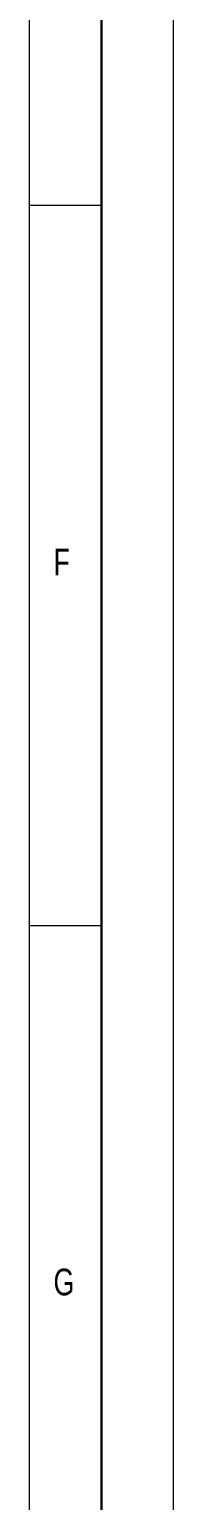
# Model space of a CAD drawing. Header units: millimetres. Extents: x 0 to 1189, y 0 to 841.
# Drawn here: x 1179 to 1189, y 480.6 to 582.7 of the extents above; entities that cross this region are included whole.
import ezdxf

# ---------------------------------------------------------------- set-up
doc = ezdxf.new("R2010")
doc.units = ezdxf.units.MM
doc.styles.add('SLDTEXTSTYLE4', font='TXT', dxfattribs={"width": 0.75})

msp = doc.modelspace()

# ---------------------------------------------------------------- linework, layer by layer
at = {"color": 7, "linetype": 'Continuous', "lineweight": 0}
for p, q in [((1189, 77.25), (1189, 841)), ((1179, 74.25), (1179, 831)), ((1184, 570.5), (1179, 570.5)), ((1179, 520.5), (1184, 520.5))]:
    msp.add_line(p, q, dxfattribs=at)
at = {"color": 7, "linetype": 'Continuous', "lineweight": 30}
msp.add_line((1184, 77.25), (1184, 836), dxfattribs=at)

# ---------------------------------------------------------------- texts
at = {"color": 7, "linetype": 'Continuous', "lineweight": 0, "char_height": 1.85, "attachment_point": 1, "style": 'SLDTEXTSTYLE4'}
for s, insert in [('F', (1180.67, 546.67)), ('G', (1180.67, 496.67))]:
    msp.add_mtext(s, dxfattribs=dict(at, insert=insert))

doc.saveas('drawing.dxf')
